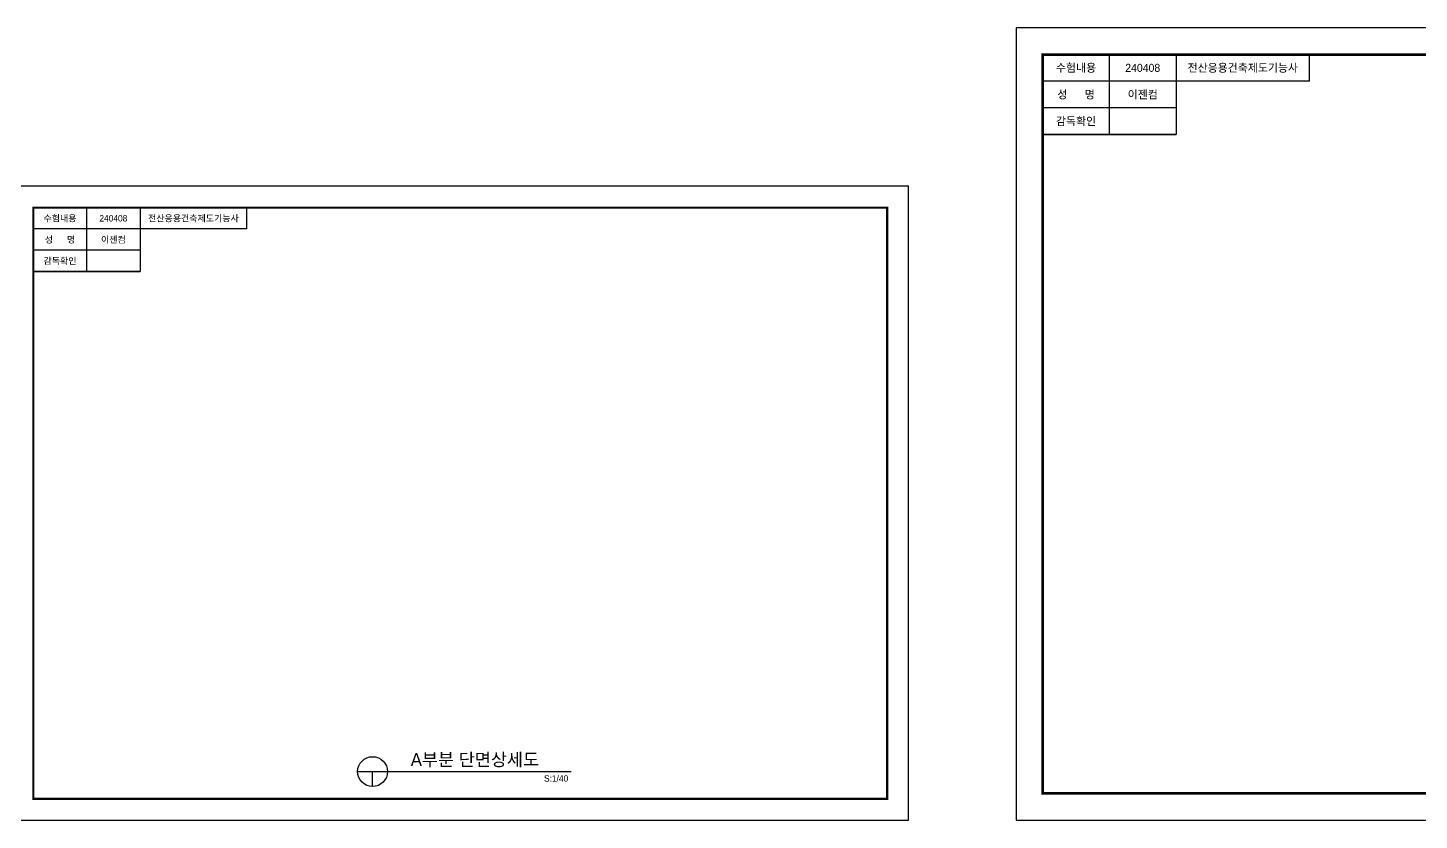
# Model space of a CAD drawing. Header units: millimetres. Extents: x -26940 to 54523, y 0 to 50405.
# Drawn here: x 297 to 26370, y 0 to 14850 of the extents above; entities that cross this region are included whole.
import ezdxf
from ezdxf.enums import TextEntityAlignment as Align

# ---------------------------------------------------------------- set-up
doc = ezdxf.new("R2010")
doc.units = ezdxf.units.MM
doc.header["$LTSCALE"] = 10
doc.layers.get('0').update_dxf_attribs({"lineweight": 30})
doc.styles.add('KO', font='')
doc.styles.get('KO').set_extended_font_data('Gulim')

msp = doc.modelspace()

# ---------------------------------------------------------------- linework, layer by layer
for p, q in [((24315.199, 14350), (19315.199, 14350)), ((19315.199, 14350), (19315.199, 12850)), ((20565.199, 12850), (20565.199, 14350)), ((21815.199, 14350), (21815.199, 12850)), ((24315.199, 13850), (24315.199, 14350)), ((24315.199, 13850), (19315.199, 13850)), ((21815.199, 13350), (19315.199, 13350)), ((19315.199, 12850), (21815.199, 12850)), ((21815.199, 12850), (19315.199, 12850)), ((4400, 11480), (400, 11480)), ((400, 11480), (400, 10280)), ((1400, 10280), (1400, 11480)), ((2400, 11480), (2400, 10280)), ((4400, 11080), (4400, 11480)), ((4400, 11080), (400, 11080)), ((2400, 10680), (400, 10680)), ((400, 10280), (2400, 10280)), ((2400, 10280), (400, 10280)), ((6477.898, 910.199), (10477.898, 910.199)), ((6757.898, 630.199), (6757.898, 910.199))]:
    msp.add_line(p, q)
for points in [[(18815.199, 0), (39815.199, 0), (39815.199, 14850), (18815.199, 14850)], [(0, 0), (16800, 0), (16800, 11880), (0, 11880)]]:
    msp.add_lwpolyline(points, close=True)
for points, const_width in [([(19315.199, 500), (39315.199, 500), (39315.199, 14350), (19315.199, 14350)], 50), ([(400, 400), (16400, 400), (16400, 11480), (400, 11480)], 40)]:
    msp.add_lwpolyline(points, close=True, dxfattribs=dict(const_width=const_width))
msp.add_circle((6757.898, 910.199), 280)

# ---------------------------------------------------------------- texts
at = {"style": 'KO'}
for s, height, p in [('수험내용', 150, (19940.199, 14100)), ('240408', 150, (21190.199, 14100)), ('전산응용건축제도기능사', 150, (23065.199, 14100)), ('성      명', 150, (19940.199, 13600)), ('이젠컴', 150, (21190.199, 13600)), ('감독확인', 150, (19940.199, 13100)), ('수험내용', 120, (900, 11280)), ('240408', 120, (1900, 11280)), ('전산응용건축제도기능사', 120, (3400, 11280)), ('성      명', 120, (900, 10880)), ('이젠컴', 120, (1900, 10880)), ('감독확인', 120, (900, 10480)), ('A부분 단면상세도', 240, (8675.172, 1135.946)), ('S:1/40', 120, (10197.821, 782.588))]:
    msp.add_text(s, height=height, dxfattribs=at).set_placement(p, align=Align.MIDDLE_CENTER)

doc.saveas('drawing.dxf')
